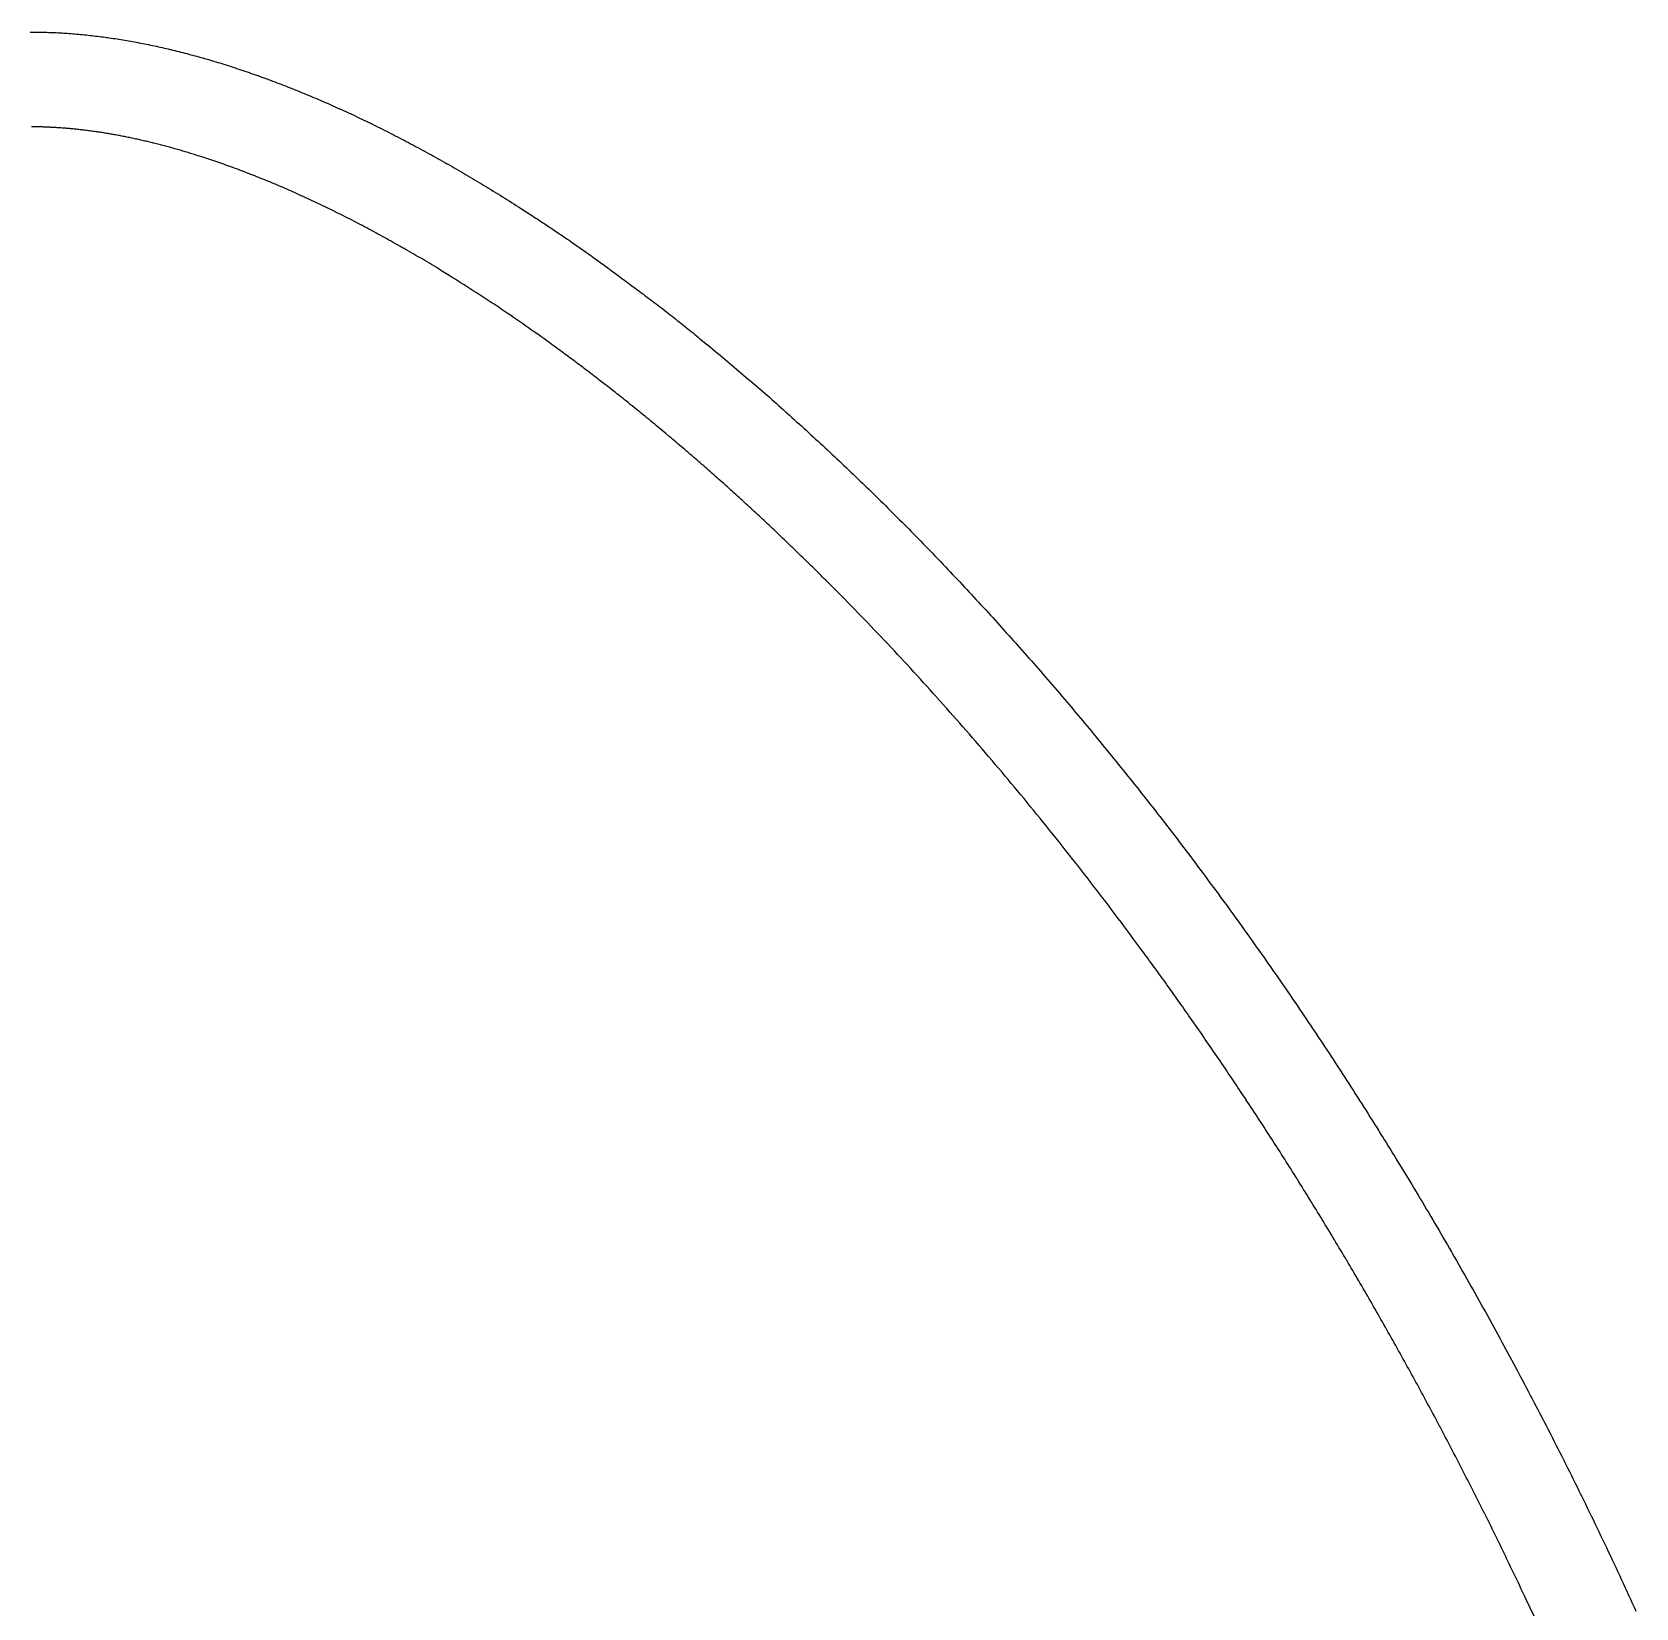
# Model space of a CAD drawing. Extents: x -7325 to -371, y -3238 to 133.
# Drawn here: x -5740.9 to -5500.6, y -1686.9 to -1450.8 of the extents above; entities that cross this region are included whole.
import ezdxf

# ---------------------------------------------------------------- set-up
doc = ezdxf.new("R2010")
doc.units = 0
doc.header["$MEASUREMENT"] = 0
doc.layers.add('NAILERS', color=7, linetype='CONTINUOUS')

msp = doc.modelspace()

# ---------------------------------------------------------------- linework, layer by layer
at = {"layer": 'NAILERS'}
for points in [[(-5741.22, -1450.78), (-5740.94, -1450.78), (-5740.66, -1450.78), (-5740.39, -1450.78), (-5740.11, -1450.78), (-5739.83, -1450.79), (-5739.55, -1450.79), (-5739.28, -1450.8), (-5739, -1450.8), (-5738.72, -1450.81), (-5738.44, -1450.82), (-5738.17, -1450.83), (-5737.89, -1450.84), (-5737.61, -1450.85), (-5737.34, -1450.86), (-5737.06, -1450.88), (-5736.78, -1450.89), (-5736.5, -1450.91), (-5736.23, -1450.93), (-5735.95, -1450.94), (-5735.67, -1450.96), (-5735.4, -1450.98), (-5735.12, -1451), (-5734.84, -1451.02), (-5734.57, -1451.05), (-5734.29, -1451.07), (-5734.24, -1451.07), (-5733.96, -1451.1), (-5733.67, -1451.12), (-5733.39, -1451.15), (-5733.11, -1451.18), (-5732.83, -1451.21), (-5732.54, -1451.24), (-5732.26, -1451.27), (-5731.98, -1451.3), (-5731.7, -1451.33), (-5731.42, -1451.37), (-5731.13, -1451.4), (-5730.85, -1451.43), (-5730.57, -1451.47), (-5730.29, -1451.51), (-5730.01, -1451.55), (-5729.73, -1451.58), (-5729.66, -1451.59), (-5729.37, -1451.64), (-5729.08, -1451.68), (-5728.79, -1451.72), (-5728.5, -1451.76), (-5728.21, -1451.81), (-5727.92, -1451.85), (-5727.63, -1451.9), (-5727.34, -1451.95), (-5727.05, -1452), (-5726.77, -1452.04), (-5726.48, -1452.09), (-5726.19, -1452.15), (-5725.9, -1452.2), (-5725.61, -1452.25), (-5725.33, -1452.3), (-5725.04, -1452.36), (-5724.97, -1452.37), (-5724.67, -1452.43), (-5724.37, -1452.49), (-5724.08, -1452.54), (-5723.78, -1452.6), (-5723.49, -1452.66), (-5723.19, -1452.73), (-5722.9, -1452.79), (-5722.6, -1452.85), (-5722.31, -1452.91), (-5722.01, -1452.98), (-5721.72, -1453.04), (-5721.42, -1453.11), (-5721.13, -1453.18), (-5720.83, -1453.25), (-5720.54, -1453.31), (-5720.25, -1453.38), (-5720.17, -1453.4), (-5719.87, -1453.47), (-5719.57, -1453.55), (-5719.26, -1453.62), (-5718.96, -1453.7), (-5718.66, -1453.77), (-5718.36, -1453.85), (-5718.06, -1453.93), (-5717.76, -1454.01), (-5717.45, -1454.09), (-5717.15, -1454.17), (-5716.85, -1454.25), (-5716.55, -1454.33), (-5716.25, -1454.41), (-5715.95, -1454.49), (-5715.65, -1454.58), (-5715.35, -1454.66), (-5715.28, -1454.68), (-5714.97, -1454.77), (-5714.66, -1454.86), (-5714.35, -1454.95), (-5714.04, -1455.04), (-5713.74, -1455.13), (-5713.43, -1455.23), (-5713.12, -1455.32), (-5712.82, -1455.41), (-5712.51, -1455.51), (-5712.2, -1455.6), (-5711.9, -1455.7), (-5711.59, -1455.8), (-5711.28, -1455.89), (-5710.98, -1455.99), (-5710.67, -1456.09), (-5710.37, -1456.19), (-5710.29, -1456.22), (-5709.98, -1456.32), (-5709.66, -1456.42), (-5709.35, -1456.53), (-5709.04, -1456.64), (-5708.72, -1456.74), (-5708.41, -1456.85), (-5708.1, -1456.96), (-5707.78, -1457.07), (-5707.47, -1457.18), (-5707.16, -1457.29), (-5706.85, -1457.4), (-5706.54, -1457.51), (-5706.22, -1457.62), (-5705.91, -1457.74), (-5705.6, -1457.85), (-5705.29, -1457.97), (-5705.22, -1458), (-5704.9, -1458.12), (-5704.58, -1458.24), (-5704.26, -1458.36), (-5703.94, -1458.48), (-5703.62, -1458.6), (-5703.3, -1458.72), (-5702.98, -1458.85), (-5702.67, -1458.97), (-5702.35, -1459.1), (-5702.03, -1459.22), (-5701.72, -1459.35), (-5701.4, -1459.47), (-5701.08, -1459.6), (-5700.77, -1459.73), (-5700.45, -1459.86), (-5700.13, -1459.99), (-5700.06, -1460.02), (-5699.73, -1460.16), (-5699.41, -1460.29), (-5699.09, -1460.43), (-5698.76, -1460.56), (-5698.44, -1460.7), (-5698.12, -1460.84), (-5697.79, -1460.98), (-5697.47, -1461.12), (-5697.15, -1461.26), (-5696.83, -1461.4), (-5696.5, -1461.54), (-5696.18, -1461.68), (-5695.86, -1461.82), (-5695.54, -1461.97), (-5695.22, -1462.11), (-5694.9, -1462.26), (-5694.82, -1462.29), (-5694.49, -1462.44), (-5694.17, -1462.59), (-5693.84, -1462.74), (-5693.51, -1462.89), (-5693.18, -1463.05), (-5692.85, -1463.2), (-5692.52, -1463.35), (-5692.2, -1463.51), (-5691.87, -1463.66), (-5691.54, -1463.82), (-5691.22, -1463.97), (-5690.89, -1464.13), (-5690.57, -1464.29), (-5690.24, -1464.45), (-5689.92, -1464.6), (-5689.59, -1464.76), (-5689.52, -1464.8), (-5689.18, -1464.97), (-5688.85, -1465.13), (-5688.52, -1465.3), (-5688.18, -1465.46), (-5687.85, -1465.63), (-5687.52, -1465.8), (-5687.19, -1465.97), (-5686.86, -1466.14), (-5686.52, -1466.31), (-5686.19, -1466.48), (-5685.86, -1466.65), (-5685.53, -1466.82), (-5685.2, -1466.99), (-5684.87, -1467.16), (-5684.54, -1467.34), (-5684.22, -1467.51), (-5684.14, -1467.55), (-5683.8, -1467.73), (-5683.47, -1467.91), (-5683.13, -1468.09), (-5682.79, -1468.27), (-5682.46, -1468.46), (-5682.12, -1468.64), (-5681.79, -1468.82), (-5681.45, -1469.01), (-5681.11, -1469.19), (-5680.78, -1469.37), (-5680.45, -1469.56), (-5680.11, -1469.75), (-5679.78, -1469.93), (-5679.44, -1470.12), (-5679.11, -1470.31), (-5678.78, -1470.5), (-5678.71, -1470.54), (-5678.37, -1470.73), (-5678.02, -1470.93), (-5677.68, -1471.12), (-5677.34, -1471.32), (-5677, -1471.52), (-5676.66, -1471.71), (-5676.32, -1471.91), (-5675.98, -1472.11), (-5675.65, -1472.31), (-5675.31, -1472.51), (-5674.97, -1472.71), (-5674.63, -1472.91), (-5674.3, -1473.11), (-5673.96, -1473.31), (-5673.62, -1473.52), (-5673.29, -1473.72), (-5673.21, -1473.76), (-5672.87, -1473.97), (-5672.53, -1474.18), (-5672.18, -1474.39), (-5671.84, -1474.6), (-5671.49, -1474.81), (-5671.15, -1475.03), (-5670.81, -1475.24), (-5670.47, -1475.45), (-5670.12, -1475.66), (-5669.78, -1475.88), (-5669.44, -1476.09), (-5669.1, -1476.31), (-5668.76, -1476.53), (-5668.42, -1476.74), (-5668.08, -1476.96), (-5667.74, -1477.18), (-5666.23, -1478.15), (-5665.97, -1478.32), (-5665.7, -1478.49), (-5665.44, -1478.66), (-5665.18, -1478.83), (-5664.91, -1479), (-5664.65, -1479.17), (-5664.39, -1479.35), (-5664.13, -1479.52), (-5663.86, -1479.69), (-5663.6, -1479.86), (-5663.34, -1480.04), (-5663.08, -1480.21), (-5662.82, -1480.39), (-5662.56, -1480.56), (-5662.3, -1480.74), (-5662.04, -1480.91), (-5661.78, -1481.09), (-5661.52, -1481.27), (-5661.26, -1481.44), (-5661, -1481.62), (-5660.74, -1481.8), (-5660.48, -1481.98), (-5660.23, -1482.16), (-5659.97, -1482.34), (-5659.71, -1482.51), (-5659.45, -1482.69), (-5659.2, -1482.87), (-5658.94, -1483.06), (-5658.68, -1483.24), (-5658.43, -1483.42), (-5658.17, -1483.6), (-5657.92, -1483.78), (-5657.82, -1483.85), (-5657.29, -1484.23), (-5656.77, -1484.6), (-5656.25, -1484.98), (-5655.73, -1485.35), (-5655.21, -1485.73), (-5654.69, -1486.11), (-5654.17, -1486.49), (-5653.65, -1486.87), (-5653.13, -1487.25), (-5652.61, -1487.63), (-5652.1, -1488.01), (-5651.58, -1488.39), (-5651.06, -1488.78), (-5650.55, -1489.16), (-5650.03, -1489.54), (-5649.52, -1489.93), (-5649.32, -1490.07), (-5649.06, -1490.28), (-5648.79, -1490.48), (-5648.52, -1490.68), (-5648.25, -1490.88), (-5647.98, -1491.09), (-5647.71, -1491.29), (-5647.45, -1491.5), (-5647.18, -1491.7), (-5646.91, -1491.91), (-5646.65, -1492.11), (-5646.38, -1492.32), (-5646.12, -1492.52), (-5645.85, -1492.73), (-5645.58, -1492.94), (-5645.32, -1493.14), (-5645.05, -1493.35), (-5644.79, -1493.56), (-5644.53, -1493.77), (-5644.26, -1493.98), (-5644, -1494.19), (-5643.74, -1494.4), (-5643.47, -1494.61), (-5643.21, -1494.82), (-5642.95, -1495.03), (-5642.69, -1495.24), (-5642.42, -1495.45), (-5642.16, -1495.66), (-5641.9, -1495.87), (-5641.64, -1496.08), (-5641.38, -1496.3), (-5641.12, -1496.51), (-5640.86, -1496.72), (-5639.29, -1498.01), (-5638.93, -1498.31), (-5638.58, -1498.6), (-5638.22, -1498.9), (-5637.86, -1499.19), (-5637.51, -1499.49), (-5637.15, -1499.79), (-5636.8, -1500.08), (-5636.44, -1500.38), (-5636.09, -1500.68), (-5635.73, -1500.98), (-5635.38, -1501.28), (-5635.02, -1501.58), (-5634.67, -1501.88), (-5634.32, -1502.18), (-5633.97, -1502.48), (-5633.62, -1502.78), (-5633.26, -1503.08), (-5632.91, -1503.38), (-5632.56, -1503.69), (-5632.21, -1503.99), (-5631.86, -1504.29), (-5631.51, -1504.6), (-5631.16, -1504.9), (-5630.81, -1505.21), (-5630.47, -1505.51), (-5630.12, -1505.82), (-5629.77, -1506.12), (-5629.42, -1506.43), (-5629.08, -1506.74), (-5628.73, -1507.05), (-5628.38, -1507.35), (-5628.04, -1507.66), (-5627.81, -1507.87), (-5627.45, -1508.19), (-5627.09, -1508.51), (-5626.73, -1508.83), (-5626.38, -1509.16), (-5626.02, -1509.48), (-5625.66, -1509.8), (-5625.3, -1510.13), (-5624.95, -1510.45), (-5624.59, -1510.78), (-5624.24, -1511.11), (-5623.88, -1511.43), (-5623.53, -1511.76), (-5623.17, -1512.09), (-5622.82, -1512.41), (-5622.46, -1512.74), (-5622.11, -1513.07), (-5621.76, -1513.4), (-5621.4, -1513.73), (-5621.05, -1514.06), (-5620.7, -1514.39), (-5620.35, -1514.72), (-5620, -1515.05), (-5619.65, -1515.38), (-5619.3, -1515.71), (-5618.95, -1516.05), (-5618.6, -1516.38), (-5618.25, -1516.71), (-5617.9, -1517.04), (-5617.55, -1517.38), (-5617.21, -1517.71), (-5616.86, -1518.05), (-5616.51, -1518.38), (-5616.3, -1518.59), (-5615.94, -1518.94), (-5615.58, -1519.29), (-5615.22, -1519.64), (-5614.86, -1519.99), (-5614.5, -1520.34), (-5614.15, -1520.69), (-5613.79, -1521.04), (-5613.43, -1521.39), (-5613.08, -1521.74), (-5612.72, -1522.1), (-5612.36, -1522.45), (-5612.01, -1522.8), (-5611.65, -1523.16), (-5611.3, -1523.51), (-5610.95, -1523.87), (-5610.59, -1524.22), (-5610.24, -1524.58), (-5609.89, -1524.93), (-5609.53, -1525.29), (-5609.18, -1525.65), (-5608.83, -1526), (-5608.48, -1526.36), (-5608.13, -1526.72), (-5607.78, -1527.08), (-5607.43, -1527.44), (-5607.08, -1527.8), (-5606.73, -1528.16), (-5606.38, -1528.52), (-5606.04, -1528.88), (-5605.69, -1529.24), (-5605.34, -1529.6), (-5604.99, -1529.96), (-5604.79, -1530.17), (-5604.44, -1530.54), (-5604.08, -1530.92), (-5603.72, -1531.3), (-5603.36, -1531.67), (-5603.01, -1532.05), (-5602.65, -1532.43), (-5602.29, -1532.8), (-5601.94, -1533.18), (-5601.58, -1533.56), (-5601.23, -1533.94), (-5600.87, -1534.32), (-5600.52, -1534.7), (-5600.17, -1535.08), (-5599.81, -1535.46), (-5599.46, -1535.84), (-5599.11, -1536.22), (-5598.76, -1536.6), (-5598.4, -1536.98), (-5598.05, -1537.37), (-5597.7, -1537.75), (-5597.35, -1538.13), (-5597, -1538.52), (-5596.65, -1538.9), (-5596.3, -1539.28), (-5595.96, -1539.67), (-5595.61, -1540.05), (-5595.26, -1540.44), (-5594.91, -1540.83), (-5594.57, -1541.21), (-5594.22, -1541.6), (-5593.88, -1541.99), (-5593.53, -1542.37), (-5593.34, -1542.58), (-5592.99, -1542.98), (-5592.63, -1543.39), (-5592.28, -1543.79), (-5591.92, -1544.19), (-5591.57, -1544.59), (-5591.21, -1545), (-5590.86, -1545.4), (-5590.51, -1545.8), (-5590.15, -1546.21), (-5589.8, -1546.61), (-5589.45, -1547.02), (-5589.1, -1547.42), (-5588.75, -1547.83), (-5588.4, -1548.23), (-5588.05, -1548.64), (-5587.7, -1549.05), (-5587.35, -1549.46), (-5587, -1549.86), (-5586.65, -1550.27), (-5586.3, -1550.68), (-5585.95, -1551.09), (-5585.61, -1551.5), (-5585.26, -1551.91), (-5584.91, -1552.32), (-5584.57, -1552.73), (-5584.22, -1553.14), (-5583.88, -1553.55), (-5583.53, -1553.96), (-5583.19, -1554.37), (-5582.85, -1554.79), (-5582.5, -1555.2), (-5582.16, -1555.61), (-5581.99, -1555.82), (-5581.64, -1556.25), (-5581.28, -1556.67), (-5580.93, -1557.1), (-5580.58, -1557.53), (-5580.23, -1557.96), (-5579.88, -1558.39), (-5579.53, -1558.81), (-5579.18, -1559.24), (-5578.83, -1559.67), (-5578.48, -1560.1), (-5578.13, -1560.53), (-5577.79, -1560.96), (-5577.44, -1561.39), (-5577.09, -1561.83), (-5576.75, -1562.26), (-5576.4, -1562.69), (-5576.06, -1563.12), (-5575.71, -1563.56), (-5575.37, -1563.99), (-5575.02, -1564.42), (-5574.68, -1564.86), (-5574.34, -1565.29), (-5573.99, -1565.73), (-5573.65, -1566.16), (-5573.31, -1566.6), (-5572.97, -1567.03), (-5572.63, -1567.47), (-5572.29, -1567.91), (-5571.95, -1568.34), (-5571.61, -1568.78), (-5571.27, -1569.22), (-5570.93, -1569.66), (-5570.77, -1569.86), (-5570.42, -1570.31), (-5570.08, -1570.77), (-5569.73, -1571.22), (-5569.38, -1571.67), (-5569.04, -1572.12), (-5568.69, -1572.58), (-5568.35, -1573.03), (-5568, -1573.49), (-5567.66, -1573.94), (-5567.32, -1574.39), (-5566.97, -1574.85), (-5566.63, -1575.3), (-5566.29, -1575.76), (-5565.95, -1576.22), (-5565.61, -1576.67), (-5565.27, -1577.13), (-5564.93, -1577.59), (-5564.59, -1578.05), (-5564.25, -1578.5), (-5563.91, -1578.96), (-5563.57, -1579.42), (-5563.23, -1579.88), (-5562.9, -1580.34), (-5562.56, -1580.8), (-5562.22, -1581.26), (-5561.89, -1581.72), (-5561.55, -1582.18), (-5561.22, -1582.64), (-5560.88, -1583.1), (-5560.55, -1583.56), (-5560.22, -1584.03), (-5559.88, -1584.49), (-5559.74, -1584.7), (-5559.4, -1585.17), (-5559.05, -1585.65), (-5558.71, -1586.12), (-5558.37, -1586.6), (-5558.03, -1587.08), (-5557.7, -1587.56), (-5557.36, -1588.03), (-5557.02, -1588.51), (-5556.68, -1588.99), (-5556.34, -1589.47), (-5556.01, -1589.95), (-5555.67, -1590.43), (-5555.34, -1590.91), (-5555, -1591.39), (-5554.67, -1591.87), (-5554.33, -1592.35), (-5554, -1592.83), (-5553.67, -1593.32), (-5553.34, -1593.8), (-5553, -1594.28), (-5552.67, -1594.76), (-5552.34, -1595.25), (-5552.01, -1595.73), (-5551.68, -1596.21), (-5551.35, -1596.7), (-5551.02, -1597.18), (-5550.69, -1597.67), (-5550.37, -1598.15), (-5550.04, -1598.64), (-5549.71, -1599.12), (-5549.39, -1599.61), (-5549.06, -1600.1), (-5548.92, -1600.3), (-5548.59, -1600.8), (-5548.26, -1601.3), (-5547.92, -1601.8), (-5547.59, -1602.3), (-5547.26, -1602.8), (-5546.93, -1603.31), (-5546.6, -1603.81), (-5546.27, -1604.31), (-5545.94, -1604.81), (-5545.61, -1605.31), (-5545.28, -1605.82), (-5544.95, -1606.32), (-5544.63, -1606.83), (-5544.3, -1607.33), (-5543.97, -1607.83), (-5543.65, -1608.34), (-5543.32, -1608.84), (-5543, -1609.35), (-5542.67, -1609.86), (-5542.35, -1610.36), (-5542.02, -1610.87), (-5541.7, -1611.38), (-5541.38, -1611.88), (-5541.06, -1612.39), (-5540.74, -1612.9), (-5540.42, -1613.41), (-5540.1, -1613.92), (-5539.78, -1614.42), (-5539.46, -1614.93), (-5539.14, -1615.44), (-5538.82, -1615.95), (-5538.5, -1616.46), (-5538.38, -1616.67), (-5538.05, -1617.19), (-5537.73, -1617.71), (-5537.41, -1618.24), (-5537.08, -1618.76), (-5536.76, -1619.28), (-5536.44, -1619.81), (-5536.12, -1620.33), (-5535.8, -1620.86), (-5535.48, -1621.39), (-5535.16, -1621.91), (-5534.84, -1622.44), (-5534.52, -1622.97), (-5534.2, -1623.49), (-5533.88, -1624.02), (-5533.56, -1624.55), (-5533.25, -1625.08), (-5532.93, -1625.6), (-5532.62, -1626.13), (-5532.3, -1626.66), (-5531.99, -1627.19), (-5531.67, -1627.72), (-5531.36, -1628.25), (-5531.05, -1628.78), (-5530.73, -1629.31), (-5530.42, -1629.84), (-5530.11, -1630.38), (-5529.8, -1630.91), (-5529.49, -1631.44), (-5529.18, -1631.97), (-5528.87, -1632.5), (-5528.56, -1633.04), (-5528.26, -1633.57), (-5528.14, -1633.77), (-5527.83, -1634.32), (-5527.51, -1634.86), (-5527.2, -1635.41), (-5526.89, -1635.96), (-5526.58, -1636.5), (-5526.26, -1637.05), (-5525.95, -1637.6), (-5525.64, -1638.15), (-5525.33, -1638.7), (-5525.02, -1639.25), (-5524.71, -1639.8), (-5524.41, -1640.35), (-5524.1, -1640.9), (-5523.79, -1641.45), (-5523.49, -1642), (-5523.18, -1642.55), (-5522.87, -1643.1), (-5522.57, -1643.65), (-5522.27, -1644.2), (-5521.96, -1644.75), (-5521.66, -1645.31), (-5521.36, -1645.86), (-5521.05, -1646.41), (-5520.75, -1646.97), (-5520.45, -1647.52), (-5520.15, -1648.07), (-5519.85, -1648.63), (-5519.55, -1649.18), (-5519.25, -1649.74), (-5518.96, -1650.29), (-5518.66, -1650.85), (-5518.36, -1651.4), (-5518.26, -1651.6), (-5517.95, -1652.17), (-5517.65, -1652.74), (-5517.35, -1653.31), (-5517.05, -1653.88), (-5516.75, -1654.45), (-5516.45, -1655.02), (-5516.15, -1655.59), (-5515.85, -1656.16), (-5515.55, -1656.73), (-5515.26, -1657.3), (-5514.96, -1657.87), (-5514.66, -1658.44), (-5514.37, -1659.02), (-5514.07, -1659.59), (-5513.78, -1660.16), (-5513.48, -1660.74), (-5513.19, -1661.31), (-5512.9, -1661.88), (-5512.61, -1662.46), (-5512.32, -1663.03), (-5512.02, -1663.61), (-5511.73, -1664.18), (-5511.44, -1664.76), (-5511.16, -1665.33), (-5510.87, -1665.91), (-5510.58, -1666.48), (-5510.29, -1667.06), (-5510, -1667.64), (-5509.72, -1668.21), (-5509.43, -1668.79), (-5509.15, -1669.37), (-5508.86, -1669.95), (-5508.77, -1670.14), (-5508.48, -1670.73), (-5508.19, -1671.32), (-5507.9, -1671.91), (-5507.61, -1672.51), (-5507.33, -1673.1), (-5507.04, -1673.69), (-5506.75, -1674.28), (-5506.47, -1674.87), (-5506.18, -1675.47), (-5505.9, -1676.06), (-5505.62, -1676.65), (-5505.33, -1677.25), (-5505.05, -1677.84), (-5504.77, -1678.44), (-5504.49, -1679.03), (-5504.21, -1679.62), (-5503.93, -1680.22), (-5503.65, -1680.82), (-5503.37, -1681.41), (-5503.09, -1682.01), (-5502.81, -1682.6), (-5502.54, -1683.2), (-5502.26, -1683.8), (-5501.99, -1684.39), (-5501.71, -1684.99), (-5501.44, -1685.59), (-5501.16, -1686.19), (-5500.89, -1686.79), (-5500.62, -1687.38)], [(-5515.88, -1688.15), (-5517.07, -1685.63), (-5517.26, -1685.22), (-5517.45, -1684.82), (-5517.65, -1684.41), (-5517.84, -1684), (-5518.03, -1683.59), (-5518.23, -1683.18), (-5518.42, -1682.77), (-5518.62, -1682.37), (-5518.81, -1681.96), (-5519.01, -1681.55), (-5519.2, -1681.14), (-5519.4, -1680.74), (-5519.59, -1680.33), (-5519.79, -1679.92), (-5519.99, -1679.52), (-5520.18, -1679.11), (-5520.38, -1678.7), (-5520.58, -1678.3), (-5520.78, -1677.89), (-5520.97, -1677.48), (-5521.17, -1677.08), (-5521.37, -1676.67), (-5521.57, -1676.27), (-5521.77, -1675.86), (-5521.97, -1675.46), (-5522.17, -1675.05), (-5522.37, -1674.64), (-5522.57, -1674.24), (-5522.77, -1673.84), (-5522.97, -1673.43), (-5523.17, -1673.03), (-5523.37, -1672.62), (-5523.39, -1672.59), (-5523.59, -1672.19), (-5523.79, -1671.78), (-5523.99, -1671.38), (-5524.2, -1670.98), (-5524.4, -1670.58), (-5524.6, -1670.18), (-5524.8, -1669.78), (-5525.01, -1669.38), (-5525.21, -1668.97), (-5525.41, -1668.57), (-5525.62, -1668.17), (-5525.82, -1667.77), (-5526.03, -1667.37), (-5526.23, -1666.97), (-5526.44, -1666.57), (-5526.64, -1666.17), (-5526.85, -1665.77), (-5527.05, -1665.37), (-5527.26, -1664.97), (-5527.47, -1664.57), (-5527.67, -1664.18), (-5527.88, -1663.78), (-5528.09, -1663.38), (-5528.3, -1662.98), (-5528.5, -1662.58), (-5528.71, -1662.18), (-5528.92, -1661.78), (-5529.13, -1661.39), (-5529.34, -1660.99), (-5529.55, -1660.59), (-5529.76, -1660.19), (-5529.97, -1659.8), (-5529.98, -1659.76), (-5530.19, -1659.37), (-5530.4, -1658.97), (-5530.61, -1658.58), (-5530.82, -1658.18), (-5531.03, -1657.79), (-5531.25, -1657.4), (-5531.46, -1657), (-5531.67, -1656.61), (-5531.88, -1656.21), (-5532.09, -1655.82), (-5532.3, -1655.43), (-5532.52, -1655.03), (-5532.73, -1654.64), (-5532.94, -1654.25), (-5533.16, -1653.85), (-5533.37, -1653.46), (-5533.58, -1653.07), (-5533.8, -1652.68), (-5534.01, -1652.28), (-5534.23, -1651.89), (-5534.44, -1651.5), (-5534.66, -1651.11), (-5534.87, -1650.72), (-5535.09, -1650.32), (-5535.31, -1649.93), (-5535.52, -1649.54), (-5535.74, -1649.15), (-5535.96, -1648.76), (-5536.17, -1648.37), (-5536.39, -1647.98), (-5536.61, -1647.59), (-5536.83, -1647.2), (-5536.85, -1647.17), (-5537.06, -1646.78), (-5537.28, -1646.39), (-5537.5, -1646), (-5537.72, -1645.62), (-5537.94, -1645.23), (-5538.16, -1644.84), (-5538.38, -1644.45), (-5538.6, -1644.07), (-5538.82, -1643.68), (-5539.04, -1643.29), (-5539.26, -1642.91), (-5539.48, -1642.52), (-5539.7, -1642.14), (-5539.92, -1641.75), (-5540.14, -1641.36), (-5540.36, -1640.98), (-5540.59, -1640.59), (-5540.81, -1640.21), (-5541.03, -1639.82), (-5541.26, -1639.44), (-5541.48, -1639.05), (-5541.7, -1638.67), (-5541.93, -1638.28), (-5542.15, -1637.9), (-5542.38, -1637.52), (-5542.6, -1637.13), (-5542.83, -1636.75), (-5543.05, -1636.37), (-5543.28, -1635.98), (-5543.5, -1635.6), (-5543.73, -1635.22), (-5543.96, -1634.83), (-5543.97, -1634.8), (-5544.2, -1634.42), (-5544.43, -1634.04), (-5544.65, -1633.66), (-5544.88, -1633.28), (-5545.11, -1632.9), (-5545.33, -1632.52), (-5545.56, -1632.14), (-5545.79, -1631.76), (-5546.02, -1631.38), (-5546.25, -1631), (-5546.47, -1630.62), (-5546.7, -1630.24), (-5546.93, -1629.87), (-5547.16, -1629.49), (-5547.39, -1629.11), (-5547.62, -1628.73), (-5547.85, -1628.35), (-5548.08, -1627.98), (-5548.32, -1627.6), (-5548.55, -1627.22), (-5548.78, -1626.84), (-5549.01, -1626.47), (-5549.24, -1626.09), (-5549.48, -1625.71), (-5549.71, -1625.34), (-5549.94, -1624.96), (-5550.17, -1624.58), (-5550.41, -1624.21), (-5550.64, -1623.83), (-5550.88, -1623.46), (-5551.11, -1623.08), (-5551.35, -1622.7), (-5551.36, -1622.68), (-5551.6, -1622.3), (-5551.83, -1621.93), (-5552.07, -1621.56), (-5552.3, -1621.18), (-5552.54, -1620.81), (-5552.77, -1620.44), (-5553.01, -1620.07), (-5553.24, -1619.69), (-5553.48, -1619.32), (-5553.72, -1618.95), (-5553.95, -1618.58), (-5554.19, -1618.21), (-5554.43, -1617.84), (-5554.67, -1617.47), (-5554.9, -1617.09), (-5555.14, -1616.72), (-5555.38, -1616.35), (-5555.62, -1615.98), (-5555.86, -1615.61), (-5556.1, -1615.24), (-5556.34, -1614.87), (-5556.58, -1614.5), (-5556.82, -1614.13), (-5557.06, -1613.77), (-5557.3, -1613.4), (-5557.54, -1613.03), (-5557.78, -1612.66), (-5558.03, -1612.29), (-5558.27, -1611.92), (-5558.51, -1611.55), (-5558.75, -1611.19), (-5559, -1610.82), (-5559.04, -1610.75), (-5559.28, -1610.39), (-5559.52, -1610.03), (-5559.76, -1609.66), (-5560, -1609.3), (-5560.25, -1608.94), (-5560.49, -1608.57), (-5560.73, -1608.21), (-5560.97, -1607.85), (-5561.21, -1607.49), (-5561.46, -1607.13), (-5561.7, -1606.77), (-5561.94, -1606.41), (-5562.19, -1606.04), (-5562.43, -1605.68), (-5562.68, -1605.32), (-5562.92, -1604.96), (-5563.17, -1604.6), (-5563.41, -1604.24), (-5563.66, -1603.88), (-5563.9, -1603.52), (-5564.15, -1603.16), (-5564.39, -1602.8), (-5564.64, -1602.45), (-5564.89, -1602.09), (-5565.14, -1601.73), (-5565.38, -1601.37), (-5565.63, -1601.01), (-5565.88, -1600.65), (-5566.13, -1600.3), (-5566.38, -1599.94), (-5566.62, -1599.58), (-5566.87, -1599.22), (-5567.12, -1598.87), (-5567.36, -1598.53), (-5567.59, -1598.2), (-5567.83, -1597.86), (-5568.06, -1597.53), (-5568.3, -1597.19), (-5568.53, -1596.86), (-5568.77, -1596.53), (-5569, -1596.19), (-5569.24, -1595.86), (-5569.47, -1595.53), (-5569.71, -1595.19), (-5569.95, -1594.86), (-5570.18, -1594.53), (-5570.42, -1594.2), (-5570.66, -1593.86), (-5570.9, -1593.53), (-5571.13, -1593.2), (-5571.37, -1592.87), (-5571.61, -1592.54), (-5571.85, -1592.21), (-5572.09, -1591.87), (-5572.33, -1591.54), (-5572.57, -1591.21), (-5572.81, -1590.88), (-5573.05, -1590.55), (-5573.29, -1590.22), (-5573.53, -1589.89), (-5573.77, -1589.56), (-5574.01, -1589.23), (-5574.25, -1588.9), (-5574.49, -1588.57), (-5574.73, -1588.24), (-5574.98, -1587.91), (-5575.43, -1587.3), (-5575.89, -1586.68), (-5576.34, -1586.07), (-5576.8, -1585.45), (-5577.26, -1584.84), (-5577.72, -1584.23), (-5578.18, -1583.62), (-5578.64, -1583), (-5579.1, -1582.39), (-5579.56, -1581.78), (-5580.02, -1581.17), (-5580.49, -1580.56), (-5580.95, -1579.96), (-5581.42, -1579.35), (-5581.88, -1578.74), (-5582.35, -1578.14), (-5582.4, -1578.07), (-5582.86, -1577.47), (-5583.33, -1576.88), (-5583.79, -1576.28), (-5584.25, -1575.69), (-5584.72, -1575.09), (-5585.19, -1574.5), (-5585.65, -1573.91), (-5586.12, -1573.31), (-5586.59, -1572.72), (-5587.06, -1572.13), (-5587.53, -1571.54), (-5588.01, -1570.95), (-5588.48, -1570.36), (-5588.95, -1569.77), (-5589.43, -1569.19), (-5589.9, -1568.6), (-5589.96, -1568.53), (-5590.43, -1567.95), (-5590.9, -1567.38), (-5591.37, -1566.8), (-5591.84, -1566.23), (-5592.31, -1565.65), (-5592.79, -1565.08), (-5593.26, -1564.5), (-5593.74, -1563.93), (-5594.21, -1563.36), (-5594.69, -1562.79), (-5595.17, -1562.22), (-5595.65, -1561.65), (-5596.13, -1561.08), (-5596.61, -1560.51), (-5597.09, -1559.95), (-5597.57, -1559.38), (-5597.63, -1559.31), (-5598.11, -1558.75), (-5598.59, -1558.19), (-5599.06, -1557.64), (-5599.54, -1557.08), (-5600.02, -1556.53), (-5600.5, -1555.98), (-5600.98, -1555.43), (-5601.46, -1554.87), (-5601.95, -1554.32), (-5602.43, -1553.77), (-5602.92, -1553.22), (-5603.4, -1552.67), (-5603.89, -1552.13), (-5604.37, -1551.58), (-5604.86, -1551.03), (-5605.35, -1550.49), (-5605.42, -1550.41), (-5605.9, -1549.88), (-5606.38, -1549.34), (-5606.86, -1548.81), (-5607.35, -1548.28), (-5607.83, -1547.74), (-5608.32, -1547.21), (-5608.8, -1546.68), (-5609.29, -1546.15), (-5609.78, -1545.62), (-5610.27, -1545.09), (-5610.76, -1544.57), (-5611.25, -1544.04), (-5611.74, -1543.51), (-5612.23, -1542.99), (-5612.73, -1542.46), (-5613.22, -1541.94), (-5613.29, -1541.86), (-5613.78, -1541.35), (-5614.27, -1540.84), (-5614.75, -1540.33), (-5615.24, -1539.81), (-5615.73, -1539.3), (-5616.22, -1538.8), (-5616.71, -1538.29), (-5617.21, -1537.78), (-5617.7, -1537.27), (-5618.19, -1536.77), (-5618.69, -1536.26), (-5619.18, -1535.76), (-5619.68, -1535.25), (-5620.18, -1534.75), (-5620.67, -1534.25), (-5621.17, -1533.75), (-5621.25, -1533.67), (-5621.5, -1533.42), (-5621.74, -1533.18), (-5621.99, -1532.93), (-5622.23, -1532.69), (-5622.48, -1532.45), (-5622.72, -1532.2), (-5622.97, -1531.96), (-5623.21, -1531.71), (-5623.46, -1531.47), (-5623.71, -1531.23), (-5623.96, -1530.98), (-5624.2, -1530.74), (-5624.45, -1530.5), (-5624.7, -1530.26), (-5624.95, -1530.01), (-5625.19, -1529.77), (-5625.44, -1529.53), (-5625.69, -1529.29), (-5625.94, -1529.05), (-5626.19, -1528.8), (-5626.44, -1528.56), (-5626.69, -1528.32), (-5626.93, -1528.08), (-5627.18, -1527.84), (-5627.43, -1527.6), (-5627.68, -1527.36), (-5627.93, -1527.12), (-5628.19, -1526.88), (-5628.44, -1526.64), (-5628.69, -1526.4), (-5628.94, -1526.17), (-5629.19, -1525.93), (-5629.27, -1525.85), (-5629.52, -1525.61), (-5629.77, -1525.38), (-5630.01, -1525.15), (-5630.26, -1524.92), (-5630.51, -1524.68), (-5630.75, -1524.45), (-5631, -1524.22), (-5631.25, -1523.99), (-5631.5, -1523.75), (-5631.75, -1523.52), (-5631.99, -1523.29), (-5632.24, -1523.06), (-5632.49, -1522.83), (-5632.74, -1522.6), (-5632.99, -1522.37), (-5633.24, -1522.14), (-5633.49, -1521.91), (-5633.74, -1521.68), (-5633.99, -1521.45), (-5634.24, -1521.22), (-5634.49, -1520.99), (-5634.74, -1520.76), (-5634.99, -1520.54), (-5635.24, -1520.31), (-5635.49, -1520.08), (-5635.75, -1519.85), (-5636, -1519.62), (-5636.25, -1519.4), (-5636.5, -1519.17), (-5636.75, -1518.94), (-5637.01, -1518.72), (-5637.26, -1518.49), (-5637.51, -1518.26), (-5637.77, -1518.04), (-5638.02, -1517.81), (-5638.27, -1517.59), (-5638.53, -1517.36), (-5638.78, -1517.14), (-5639.04, -1516.91), (-5639.29, -1516.69), (-5639.54, -1516.46), (-5639.8, -1516.24), (-5640.05, -1516.02), (-5640.31, -1515.79), (-5640.57, -1515.57), (-5640.82, -1515.35), (-5641.08, -1515.12), (-5641.33, -1514.9), (-5641.59, -1514.68), (-5641.85, -1514.46), (-5642.1, -1514.23), (-5642.36, -1514.01), (-5642.62, -1513.79), (-5642.87, -1513.57), (-5643.13, -1513.35), (-5643.39, -1513.13), (-5643.65, -1512.91), (-5643.91, -1512.69), (-5644.17, -1512.47), (-5644.42, -1512.25), (-5644.68, -1512.03), (-5644.94, -1511.81), (-5645.2, -1511.59), (-5645.46, -1511.37), (-5645.97, -1510.94), (-5646.25, -1510.71), (-5646.53, -1510.48), (-5646.81, -1510.24), (-5647.09, -1510.01), (-5647.37, -1509.78), (-5647.64, -1509.55), (-5647.92, -1509.31), (-5648.21, -1509.08), (-5648.49, -1508.85), (-5648.77, -1508.62), (-5649.05, -1508.39), (-5649.33, -1508.16), (-5649.61, -1507.93), (-5649.89, -1507.7), (-5650.18, -1507.47), (-5650.46, -1507.24), (-5650.74, -1507.02), (-5651.02, -1506.79), (-5651.31, -1506.56), (-5651.59, -1506.33), (-5651.88, -1506.11), (-5652.16, -1505.88), (-5652.44, -1505.66), (-5652.73, -1505.43), (-5653.01, -1505.2), (-5653.3, -1504.98), (-5653.59, -1504.75), (-5653.87, -1504.53), (-5654.16, -1504.31), (-5654.44, -1504.08), (-5654.73, -1503.86), (-5655.02, -1503.64), (-5655.81, -1503.03), (-5656.05, -1502.84), (-5656.28, -1502.66), (-5656.52, -1502.47), (-5656.76, -1502.29), (-5657, -1502.11), (-5657.24, -1501.92), (-5657.48, -1501.74), (-5657.72, -1501.56), (-5657.96, -1501.38), (-5658.2, -1501.2), (-5658.44, -1501.01), (-5658.68, -1500.83), (-5658.92, -1500.65), (-5659.16, -1500.47), (-5659.4, -1500.29), (-5659.64, -1500.11), (-5659.88, -1499.93), (-5660.12, -1499.75), (-5660.36, -1499.57), (-5660.61, -1499.39), (-5660.85, -1499.21), (-5661.09, -1499.03), (-5661.33, -1498.85), (-5661.58, -1498.68), (-5661.82, -1498.5), (-5662.06, -1498.32), (-5662.31, -1498.14), (-5662.55, -1497.96), (-5662.79, -1497.79), (-5663.04, -1497.61), (-5663.28, -1497.43), (-5663.52, -1497.26), (-5663.83, -1497.04), (-5664.28, -1496.71), (-5664.73, -1496.39), (-5665.18, -1496.07), (-5665.64, -1495.75), (-5666.09, -1495.43), (-5666.54, -1495.11), (-5667, -1494.79), (-5667.45, -1494.47), (-5667.91, -1494.16), (-5668.37, -1493.84), (-5668.82, -1493.53), (-5669.28, -1493.21), (-5669.74, -1492.9), (-5670.2, -1492.59), (-5670.66, -1492.28), (-5671.12, -1491.97), (-5671.27, -1491.87), (-5671.71, -1491.57), (-5672.16, -1491.28), (-5672.6, -1490.98), (-5673.05, -1490.69), (-5673.49, -1490.4), (-5673.94, -1490.1), (-5674.39, -1489.81), (-5674.83, -1489.53), (-5675.28, -1489.24), (-5675.73, -1488.95), (-5676.18, -1488.66), (-5676.63, -1488.38), (-5677.08, -1488.09), (-5677.53, -1487.81), (-5677.98, -1487.53), (-5678.44, -1487.25), (-5679.42, -1486.64), (-5679.75, -1486.44), (-5680.08, -1486.23), (-5680.41, -1486.03), (-5680.74, -1485.83), (-5681.08, -1485.63), (-5681.41, -1485.43), (-5681.74, -1485.23), (-5682.08, -1485.03), (-5682.41, -1484.83), (-5682.75, -1484.63), (-5683.08, -1484.44), (-5683.42, -1484.24), (-5683.75, -1484.04), (-5684.09, -1483.85), (-5684.43, -1483.66), (-5684.77, -1483.46), (-5684.87, -1483.41), (-5685.19, -1483.22), (-5685.52, -1483.04), (-5685.84, -1482.85), (-5686.17, -1482.67), (-5686.5, -1482.49), (-5686.82, -1482.3), (-5687.15, -1482.12), (-5687.48, -1481.94), (-5687.8, -1481.76), (-5688.13, -1481.58), (-5688.46, -1481.4), (-5688.79, -1481.22), (-5689.11, -1481.04), (-5689.44, -1480.86), (-5689.77, -1480.68), (-5690.1, -1480.5), (-5690.15, -1480.47), (-5690.47, -1480.3), (-5690.8, -1480.12), (-5691.12, -1479.95), (-5691.44, -1479.78), (-5691.77, -1479.61), (-5692.09, -1479.44), (-5692.42, -1479.27), (-5692.74, -1479.1), (-5693.07, -1478.93), (-5693.4, -1478.77), (-5693.72, -1478.6), (-5694.05, -1478.44), (-5694.38, -1478.27), (-5694.7, -1478.11), (-5695.03, -1477.95), (-5695.36, -1477.79), (-5695.47, -1477.73), (-5695.79, -1477.58), (-5696.1, -1477.43), (-5696.42, -1477.27), (-5696.74, -1477.12), (-5697.05, -1476.97), (-5697.37, -1476.82), (-5697.69, -1476.66), (-5698, -1476.51), (-5698.32, -1476.36), (-5698.64, -1476.21), (-5698.95, -1476.06), (-5699.27, -1475.91), (-5699.59, -1475.77), (-5699.91, -1475.62), (-5700.23, -1475.47), (-5700.55, -1475.32), (-5700.6, -1475.3), (-5700.91, -1475.15), (-5701.23, -1475.01), (-5701.54, -1474.87), (-5701.85, -1474.73), (-5702.17, -1474.59), (-5702.48, -1474.45), (-5702.79, -1474.31), (-5703.11, -1474.17), (-5703.42, -1474.04), (-5703.74, -1473.9), (-5704.05, -1473.77), (-5704.37, -1473.64), (-5704.69, -1473.5), (-5705, -1473.37), (-5705.32, -1473.24), (-5705.64, -1473.11), (-5705.76, -1473.07), (-5706.06, -1472.94), (-5706.36, -1472.82), (-5706.67, -1472.7), (-5706.97, -1472.58), (-5707.28, -1472.46), (-5707.58, -1472.34), (-5707.89, -1472.22), (-5708.19, -1472.1), (-5708.5, -1471.98), (-5708.8, -1471.86), (-5709.11, -1471.74), (-5709.41, -1471.63), (-5709.72, -1471.51), (-5710.03, -1471.39), (-5710.33, -1471.28), (-5710.64, -1471.16), (-5710.7, -1471.14), (-5711, -1471.03), (-5711.3, -1470.92), (-5711.6, -1470.81), (-5711.9, -1470.7), (-5712.2, -1470.59), (-5712.5, -1470.48), (-5712.8, -1470.38), (-5713.1, -1470.27), (-5713.41, -1470.17), (-5713.71, -1470.07), (-5714.01, -1469.96), (-5714.32, -1469.86), (-5714.62, -1469.76), (-5714.92, -1469.67), (-5715.23, -1469.57), (-5715.53, -1469.47), (-5716.41, -1469.2), (-5716.6, -1469.14), (-5716.8, -1469.07), (-5716.99, -1469.01), (-5717.19, -1468.95), (-5717.39, -1468.89), (-5717.58, -1468.83), (-5717.78, -1468.78), (-5717.98, -1468.72), (-5718.17, -1468.66), (-5718.37, -1468.6), (-5718.57, -1468.54), (-5718.76, -1468.48), (-5718.96, -1468.43), (-5719.16, -1468.37), (-5719.36, -1468.32), (-5719.55, -1468.26), (-5719.59, -1468.25), (-5719.79, -1468.19), (-5719.98, -1468.14), (-5720.17, -1468.09), (-5720.37, -1468.03), (-5720.56, -1467.98), (-5720.75, -1467.93), (-5720.95, -1467.88), (-5721.14, -1467.83), (-5721.33, -1467.78), (-5721.53, -1467.72), (-5721.72, -1467.67), (-5721.91, -1467.62), (-5722.11, -1467.57), (-5722.3, -1467.53), (-5722.49, -1467.48), (-5722.69, -1467.43), (-5722.73, -1467.42), (-5722.92, -1467.37), (-5723.11, -1467.33), (-5723.3, -1467.28), (-5723.49, -1467.23), (-5723.68, -1467.19), (-5723.87, -1467.14), (-5724.06, -1467.1), (-5724.25, -1467.06), (-5724.44, -1467.01), (-5724.63, -1466.97), (-5724.82, -1466.93), (-5725.01, -1466.88), (-5725.2, -1466.84), (-5725.39, -1466.8), (-5725.58, -1466.76), (-5725.77, -1466.72), (-5725.81, -1466.71), (-5725.99, -1466.67), (-5726.18, -1466.63), (-5726.37, -1466.59), (-5726.55, -1466.55), (-5726.74, -1466.52), (-5726.92, -1466.48), (-5727.11, -1466.44), (-5727.3, -1466.41), (-5727.48, -1466.37), (-5727.67, -1466.33), (-5727.86, -1466.3), (-5728.04, -1466.26), (-5728.23, -1466.23), (-5728.42, -1466.2), (-5728.6, -1466.16), (-5728.79, -1466.13), (-5728.83, -1466.12), (-5729.01, -1466.09), (-5729.19, -1466.06), (-5729.37, -1466.03), (-5729.56, -1466), (-5729.74, -1465.97), (-5729.92, -1465.94), (-5730.1, -1465.91), (-5730.29, -1465.88), (-5730.47, -1465.85), (-5730.65, -1465.82), (-5730.83, -1465.79), (-5731.02, -1465.77), (-5731.2, -1465.74), (-5731.38, -1465.71), (-5731.57, -1465.69), (-5731.75, -1465.66), (-5731.79, -1465.66), (-5731.97, -1465.63), (-5732.14, -1465.61), (-5732.32, -1465.58), (-5732.5, -1465.56), (-5732.68, -1465.54), (-5732.86, -1465.51), (-5733.04, -1465.49), (-5733.22, -1465.47), (-5733.39, -1465.45), (-5733.57, -1465.43), (-5733.75, -1465.41), (-5733.93, -1465.39), (-5734.11, -1465.37), (-5734.29, -1465.35), (-5734.47, -1465.33), (-5734.65, -1465.32), (-5734.83, -1465.3), (-5735, -1465.28), (-5735.18, -1465.26), (-5735.36, -1465.25), (-5735.54, -1465.23), (-5735.72, -1465.22), (-5735.9, -1465.2), (-5736.08, -1465.19), (-5736.26, -1465.18), (-5736.44, -1465.16), (-5736.62, -1465.15), (-5736.8, -1465.14), (-5736.98, -1465.13), (-5737.16, -1465.11), (-5737.34, -1465.1), (-5737.52, -1465.09), (-5738.17, -1465.06), (-5738.3, -1465.05), (-5738.43, -1465.04), (-5738.56, -1465.03), (-5738.69, -1465.03), (-5738.82, -1465.02), (-5738.95, -1465.02), (-5739.08, -1465.01), (-5739.21, -1465.01), (-5739.34, -1465), (-5739.47, -1465), (-5739.6, -1465), (-5739.73, -1464.99), (-5739.86, -1464.99), (-5739.99, -1464.99), (-5740.12, -1464.99), (-5740.25, -1464.98), (-5740.38, -1464.98), (-5740.51, -1464.98), (-5740.64, -1464.98), (-5740.77, -1464.98), (-5740.9, -1464.98), (-5741.03, -1464.98)]]:
    msp.add_lwpolyline(points, dxfattribs=at)

doc.saveas('drawing.dxf')
